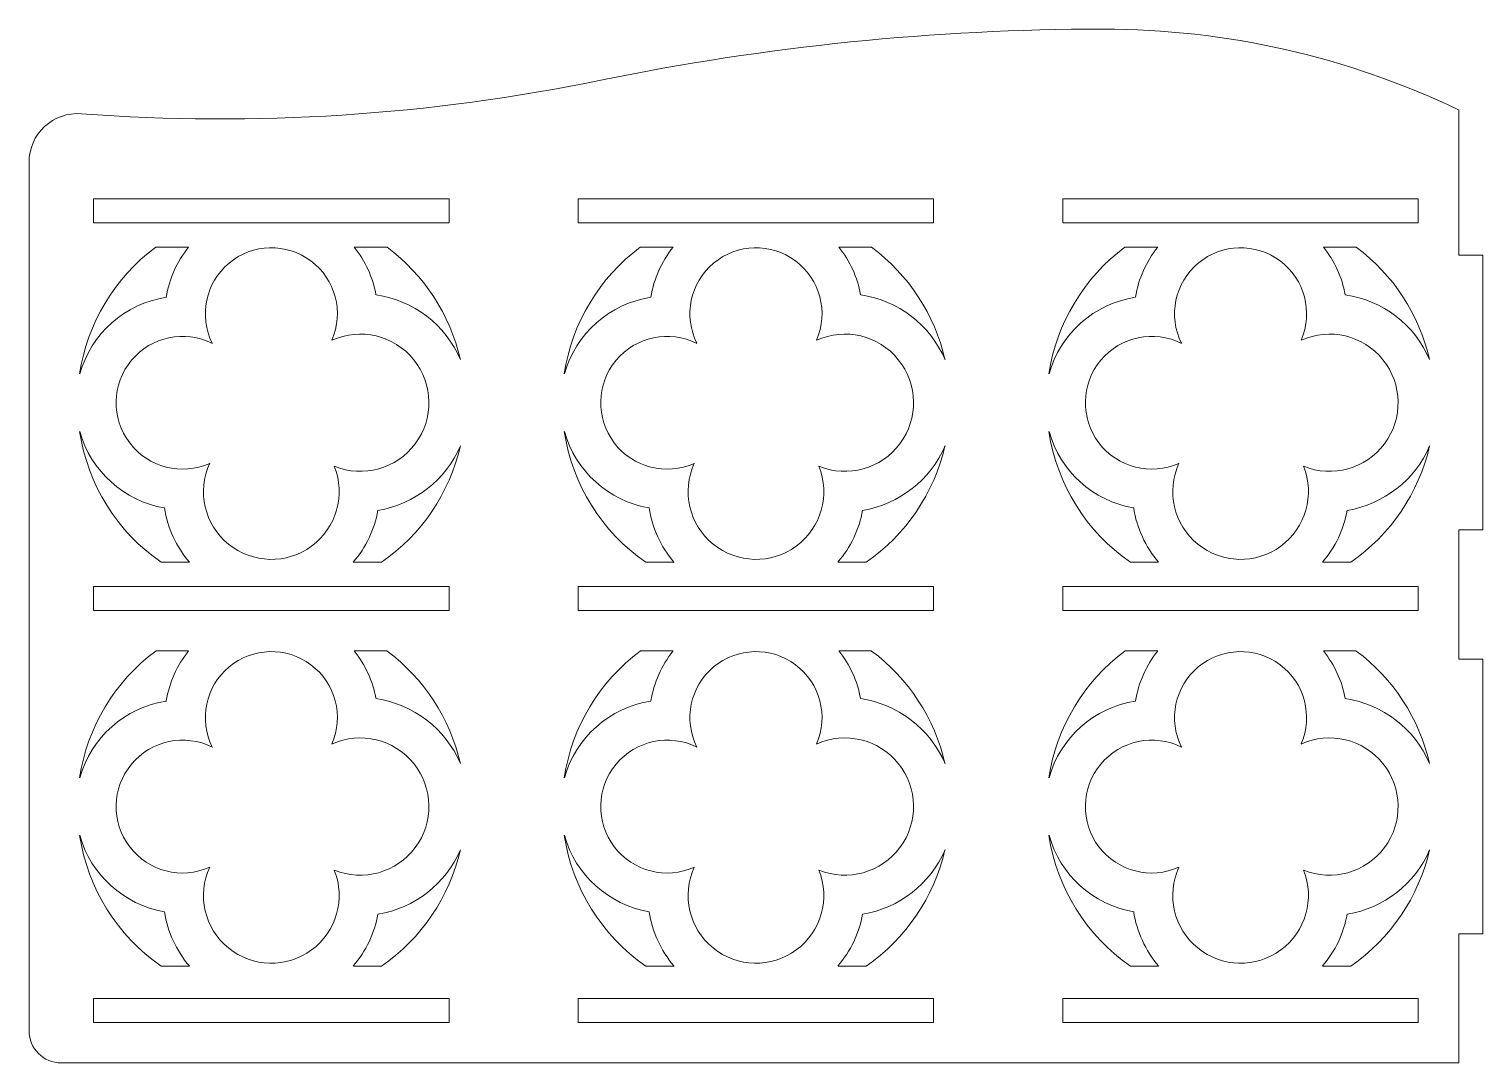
# Model space of a CAD drawing. Header units: inches. Extents: x 4.7 to 15.9, y 4.9 to 12.9.
import ezdxf

# ---------------------------------------------------------------- set-up
doc = ezdxf.new("R2010")
doc.units = ezdxf.units.IN
doc.header["$MEASUREMENT"] = 0

msp = doc.modelspace()

# ---------------------------------------------------------------- linework, layer by layer
at = {"color": 7, "linetype": 'Continuous', "lineweight": 15}
for p, q in [((15.723, 12.232), (15.723, 11.107)), ((4.66, 5.107), (4.66, 11.828)), ((7.91, 11.545), (5.16, 11.545)), ((5.16, 11.545), (5.16, 11.357)), ((7.91, 11.357), (7.91, 11.545)), ((11.66, 11.545), (8.91, 11.545)), ((8.91, 11.545), (8.91, 11.357)), ((11.66, 11.357), (11.66, 11.545)), ((15.41, 11.545), (12.66, 11.545)), ((12.66, 11.545), (12.66, 11.357)), ((15.41, 11.357), (15.41, 11.545)), ((5.16, 11.357), (7.91, 11.357)), ((8.91, 11.357), (11.66, 11.357)), ((12.66, 11.357), (15.41, 11.357)), ((5.894, 11.17), (5.64, 11.17)), ((7.43, 11.17), (7.176, 11.17)), ((9.644, 11.17), (9.39, 11.17)), ((11.18, 11.17), (10.926, 11.17)), ((13.394, 11.17), (13.14, 11.17)), ((14.93, 11.17), (14.676, 11.17)), ((15.723, 11.107), (15.91, 11.107)), ((15.91, 8.982), (15.91, 11.107)), ((15.91, 8.982), (15.723, 8.982)), ((15.723, 8.982), (15.723, 7.982)), ((5.682, 8.732), (5.901, 8.732)), ((7.17, 8.732), (7.388, 8.732)), ((9.432, 8.732), (9.651, 8.732)), ((10.92, 8.732), (11.138, 8.732)), ((13.182, 8.732), (13.401, 8.732)), ((14.67, 8.732), (14.888, 8.732)), ((7.91, 8.545), (5.16, 8.545)), ((5.16, 8.545), (5.16, 8.357)), ((7.91, 8.357), (7.91, 8.545)), ((11.66, 8.545), (8.91, 8.545)), ((8.91, 8.545), (8.91, 8.357)), ((11.66, 8.357), (11.66, 8.545)), ((15.41, 8.545), (12.66, 8.545)), ((12.66, 8.545), (12.66, 8.357)), ((15.41, 8.357), (15.41, 8.545)), ((5.16, 8.357), (7.91, 8.357)), ((8.91, 8.357), (11.66, 8.357)), ((12.66, 8.357), (15.41, 8.357)), ((5.894, 8.045), (5.64, 8.045)), ((7.43, 8.045), (7.176, 8.045)), ((9.644, 8.045), (9.39, 8.045)), ((11.18, 8.045), (10.926, 8.045)), ((13.394, 8.045), (13.14, 8.045)), ((14.93, 8.045), (14.676, 8.045)), ((15.723, 7.982), (15.91, 7.982)), ((15.91, 5.857), (15.91, 7.982)), ((15.91, 5.857), (15.723, 5.857)), ((15.723, 5.857), (15.723, 4.857)), ((5.682, 5.607), (5.901, 5.607)), ((7.17, 5.607), (7.388, 5.607)), ((9.432, 5.607), (9.651, 5.607)), ((10.92, 5.607), (11.138, 5.607)), ((13.182, 5.607), (13.401, 5.607)), ((14.67, 5.607), (14.888, 5.607)), ((7.91, 5.357), (5.16, 5.357)), ((5.16, 5.357), (5.16, 5.17)), ((7.91, 5.17), (7.91, 5.357)), ((11.66, 5.357), (8.91, 5.357)), ((8.91, 5.357), (8.91, 5.17)), ((11.66, 5.17), (11.66, 5.357)), ((15.41, 5.357), (12.66, 5.357)), ((12.66, 5.357), (12.66, 5.17)), ((15.41, 5.17), (15.41, 5.357)), ((5.16, 5.17), (7.91, 5.17)), ((8.91, 5.17), (11.66, 5.17)), ((12.66, 5.17), (15.41, 5.17)), ((15.723, 4.857), (4.91, 4.857))]:
    msp.add_line(p, q, dxfattribs=at)
for centre, radius, start, end in [((12.97, -6.42), 19.277, 90, 101.6286), ((12.97, 6.485), 6.372, 64.4116, 90), ((6.144, 26.753), 14.591, 265.7522, 281.6286), ((5.035, 11.828), 0.375, 85.7522, 180), ((6.535, 9.966), 1.5, 126.6305, 171.4666), ((6.535, 10.654), 0.823, 141.1618, 170.9596), ((6.535, 10.654), 0.511, 336.5125, 206.5436), ((6.535, 10.654), 0.823, 10.3094, 38.8382), ((6.535, 9.966), 1.5, 12.863, 53.3695), ((10.285, 9.966), 1.5, 126.6305, 171.4666), ((10.285, 10.654), 0.823, 141.1618, 170.9596), ((10.285, 10.654), 0.511, 336.5125, 206.5436), ((10.285, 10.654), 0.823, 10.3094, 38.8382), ((10.285, 9.966), 1.5, 12.863, 53.3695), ((14.035, 9.966), 1.5, 126.6305, 171.4666), ((14.035, 10.654), 0.823, 141.1618, 170.9596), ((14.035, 10.654), 0.511, 336.5125, 206.5436), ((14.035, 10.654), 0.823, 10.3094, 38.8382), ((14.035, 9.966), 1.5, 12.863, 53.3695), ((7.223, 9.966), 0.844, 23.3139, 81.658), ((10.973, 9.966), 0.844, 23.3139, 81.658), ((14.723, 9.966), 0.844, 23.3139, 81.658), ((5.848, 9.966), 0.826, 98.733, 164.3759), ((9.598, 9.966), 0.826, 98.733, 164.3759), ((13.348, 9.966), 0.826, 98.733, 164.3759), ((5.848, 9.966), 0.514, 63.3363, 294.1668), ((7.223, 9.966), 0.531, 247.828, 114.3584), ((9.598, 9.966), 0.514, 63.3363, 294.1668), ((10.973, 9.966), 0.531, 247.828, 114.3584), ((13.348, 9.966), 0.514, 63.3363, 294.1668), ((14.723, 9.966), 0.531, 247.828, 114.3584), ((6.535, 9.966), 1.5, 188.5334, 235.3358), ((5.848, 9.966), 0.826, 195.6241, 260.2387), ((10.285, 9.966), 1.5, 188.5334, 235.3358), ((9.598, 9.966), 0.826, 195.6241, 260.2387), ((14.035, 9.966), 1.5, 188.5334, 235.3358), ((13.348, 9.966), 0.826, 195.6241, 260.2387), ((7.223, 9.966), 0.844, 279.3544, 336.6861), ((6.535, 9.966), 1.5, 304.6642, 347.137), ((10.973, 9.966), 0.844, 279.3544, 336.6861), ((10.285, 9.966), 1.5, 304.6642, 347.137), ((14.723, 9.966), 0.844, 279.3544, 336.6861), ((14.035, 9.966), 1.5, 304.6642, 347.137), ((6.535, 9.279), 0.525, 155.3824, 21.8752), ((10.285, 9.279), 0.525, 155.3824, 21.8752), ((14.035, 9.279), 0.525, 155.3824, 21.8752), ((6.535, 9.279), 0.837, 188.7219, 220.7224), ((6.535, 9.279), 0.837, 319.2776, 350.0254), ((10.285, 9.279), 0.837, 188.7219, 220.7224), ((10.285, 9.279), 0.837, 319.2776, 350.0254), ((14.035, 9.279), 0.837, 188.7219, 220.7224), ((14.035, 9.279), 0.837, 319.2776, 350.0254), ((6.535, 6.841), 1.5, 126.6305, 171.4666), ((6.535, 7.529), 0.823, 141.1618, 170.9596), ((6.535, 7.529), 0.511, 336.5125, 206.5436), ((6.535, 7.529), 0.823, 10.3094, 38.8382), ((6.535, 6.841), 1.5, 12.863, 53.3695), ((10.285, 6.841), 1.5, 126.6305, 171.4666), ((10.285, 7.529), 0.823, 141.1618, 170.9596), ((10.285, 7.529), 0.511, 336.5125, 206.5436), ((10.285, 7.529), 0.823, 10.3094, 38.8382), ((10.285, 6.841), 1.5, 12.863, 53.3695), ((14.035, 6.841), 1.5, 126.6305, 171.4666), ((14.035, 7.529), 0.823, 141.1618, 170.9596), ((14.035, 7.529), 0.511, 336.5125, 206.5436), ((14.035, 7.529), 0.823, 10.3094, 38.8382), ((14.035, 6.841), 1.5, 12.863, 53.3695), ((5.848, 6.841), 0.826, 98.733, 164.3759), ((7.223, 6.841), 0.844, 23.3139, 81.658), ((9.598, 6.841), 0.826, 98.733, 164.3759), ((10.973, 6.841), 0.844, 23.3139, 81.658), ((13.348, 6.841), 0.826, 98.733, 164.3759), ((14.723, 6.841), 0.844, 23.3139, 81.658), ((5.848, 6.841), 0.514, 63.3363, 294.1668), ((7.223, 6.841), 0.531, 247.828, 114.3584), ((9.598, 6.841), 0.514, 63.3363, 294.1668), ((10.973, 6.841), 0.531, 247.828, 114.3584), ((13.348, 6.841), 0.514, 63.3363, 294.1668), ((14.723, 6.841), 0.531, 247.828, 114.3584), ((6.535, 6.841), 1.5, 188.5334, 235.3358), ((5.848, 6.841), 0.826, 195.6241, 260.2387), ((10.285, 6.841), 1.5, 188.5334, 235.3358), ((9.598, 6.841), 0.826, 195.6241, 260.2387), ((14.035, 6.841), 1.5, 188.5334, 235.3358), ((13.348, 6.841), 0.826, 195.6241, 260.2387), ((7.223, 6.841), 0.844, 279.3544, 336.6861), ((6.535, 6.841), 1.5, 304.6642, 347.137), ((10.973, 6.841), 0.844, 279.3544, 336.6861), ((10.285, 6.841), 1.5, 304.6642, 347.137), ((14.723, 6.841), 0.844, 279.3544, 336.6861), ((14.035, 6.841), 1.5, 304.6642, 347.137), ((6.535, 6.154), 0.525, 155.3824, 21.8752), ((10.285, 6.154), 0.525, 155.3824, 21.8752), ((14.035, 6.154), 0.525, 155.3824, 21.8752), ((6.535, 6.154), 0.837, 188.7219, 220.7224), ((6.535, 6.154), 0.837, 319.2776, 350.0254), ((10.285, 6.154), 0.837, 188.7219, 220.7224), ((10.285, 6.154), 0.837, 319.2776, 350.0254), ((14.035, 6.154), 0.837, 188.7219, 220.7224), ((14.035, 6.154), 0.837, 319.2776, 350.0254), ((4.91, 5.107), 0.25, 180, 270)]:
    msp.add_arc(centre, radius, start, end, dxfattribs=at)

doc.saveas('drawing.dxf')
